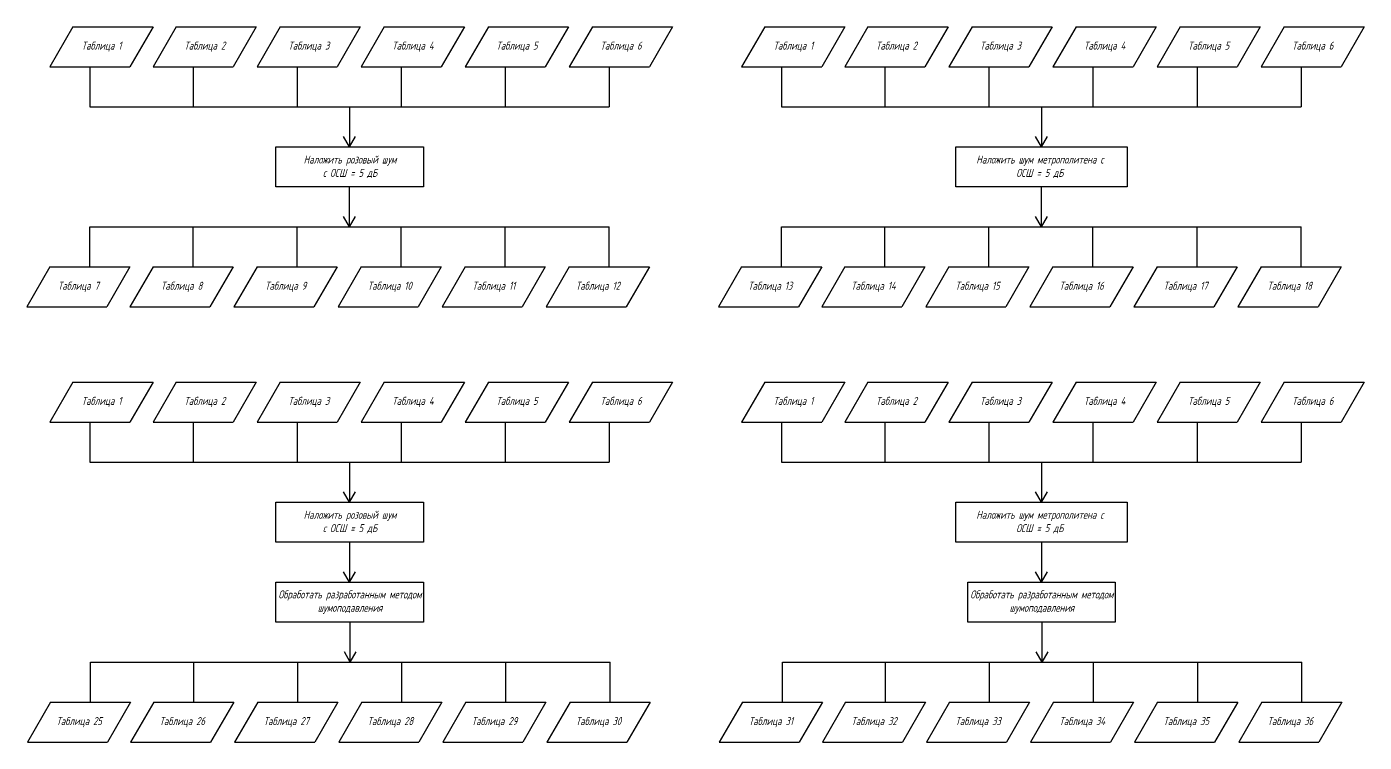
# Model space of a CAD drawing. Extents: x 1752 to 5639, y -294 to 668.
# Drawn here: x 3968 to 5639, y -294 to 600 of the extents above; entities that cross this region are included whole.
import ezdxf

# ---------------------------------------------------------------- set-up
doc = ezdxf.new("R2010")
doc.units = 0
doc.header["$MEASUREMENT"] = 0
doc.layers.get('0').update_dxf_attribs({"linetype": 'CONTINUOUS'})
doc.layers.add('текст', color=7, linetype='CONTINUOUS', lineweight=30)
doc.styles.add('стиль1', font='romans.shx', dxfattribs={"width": 0.75, "oblique": 15, "height": 3.5})

msp = doc.modelspace()

# ---------------------------------------------------------------- linework, layer by layer
for p, q in [((4025.7, 600), (3996.8, 550)), ((4025.7, 600), (4125.7, 600)), ((4125.7, 600), (4096.8, 550)), ((4154.6, 600), (4125.7, 550)), ((4154.6, 600), (4254.6, 600)), ((4254.6, 600), (4225.7, 550)), ((4284.6, 600), (4255.7, 550)), ((4284.6, 600), (4384.6, 600)), ((4384.6, 600), (4355.7, 550)), ((4414.6, 600), (4385.7, 550)), ((4414.6, 600), (4514.6, 600)), ((4514.6, 600), (4485.7, 550)), ((4544.6, 600), (4515.7, 550)), ((4544.6, 600), (4644.6, 600)), ((4644.6, 600), (4615.7, 550)), ((4674.6, 600), (4645.7, 550)), ((4674.6, 600), (4774.6, 600)), ((4774.6, 600), (4745.7, 550)), ((4889.9, 600), (4861, 550)), ((4889.9, 600), (4989.9, 600)), ((4989.9, 600), (4961, 550)), ((5018.8, 600), (4989.9, 550)), ((5018.8, 600), (5118.8, 600)), ((5118.8, 600), (5089.9, 550)), ((5148.8, 600), (5119.9, 550)), ((5148.8, 600), (5248.8, 600)), ((5248.8, 600), (5219.9, 550)), ((5278.8, 600), (5249.9, 550)), ((5278.8, 600), (5378.8, 600)), ((5378.8, 600), (5349.9, 550)), ((5408.8, 600), (5379.9, 550)), ((5408.8, 600), (5508.8, 600)), ((5508.8, 600), (5479.9, 550)), ((5538.8, 600), (5509.9, 550)), ((5538.8, 600), (5638.8, 600)), ((5638.8, 600), (5609.9, 550)), ((3996.8, 550), (4096.8, 550)), ((4046.8, 550), (4046.8, 500)), ((4125.7, 550), (4225.7, 550)), ((4175.7, 550), (4175.7, 500)), ((4255.7, 550), (4355.7, 550)), ((4305.7, 550), (4305.7, 500)), ((4385.7, 550), (4485.7, 550)), ((4435.7, 550), (4435.7, 500)), ((4515.7, 550), (4615.7, 550)), ((4565.7, 550), (4565.7, 500)), ((4645.7, 550), (4745.7, 550)), ((4695.7, 550), (4695.7, 500)), ((4861, 550), (4961, 550)), ((4911, 550), (4911, 500)), ((4989.9, 550), (5089.9, 550)), ((5039.9, 550), (5039.9, 500)), ((5119.9, 550), (5219.9, 550)), ((5169.9, 550), (5169.9, 500)), ((5249.9, 550), (5349.9, 550)), ((5299.9, 550), (5299.9, 500)), ((5379.9, 550), (5479.9, 550)), ((5429.9, 550), (5429.9, 500)), ((5509.9, 550), (5609.9, 550)), ((5559.9, 550), (5559.9, 500)), ((4046.8, 500), (4695.7, 500)), ((4371.3, 500), (4371.3, 450)), ((4911, 500), (5559.9, 500)), ((5235.5, 500), (5235.5, 450)), ((4371.3, 450), (4363.8, 462.9)), ((4371.3, 450), (4378.7, 462.9)), ((5235.5, 450), (5228, 462.9)), ((5235.5, 450), (5242.9, 462.9)), ((4279.2, 450), (4463.4, 450)), ((4279.2, 400), (4279.2, 450)), ((4463.4, 450), (4463.4, 400)), ((5128.5, 450), (5342.5, 450)), ((5128.5, 400), (5128.5, 450)), ((5342.5, 450), (5342.5, 400)), ((4463.4, 400), (4279.2, 400)), ((4371.3, 350), (4371.3, 400)), ((5342.5, 400), (5128.5, 400)), ((5235.5, 350), (5235.5, 400)), ((4371.3, 350), (4363.8, 362.9)), ((4371.3, 350), (4378.7, 362.9)), ((5235.5, 350), (5228, 362.9)), ((5235.5, 350), (5242.9, 362.9)), ((4046.8, 300), (4046.8, 350)), ((4046.8, 350), (4695.7, 350)), ((4175.7, 300), (4175.7, 350)), ((4305.7, 300), (4305.7, 350)), ((4435.7, 300), (4435.7, 350)), ((4565.7, 300), (4565.7, 350)), ((4695.7, 300), (4695.7, 350)), ((4911, 300), (4911, 350)), ((4911, 350), (5559.9, 350)), ((5039.9, 300), (5039.9, 350)), ((5169.9, 300), (5169.9, 350)), ((5299.9, 300), (5299.9, 350)), ((5429.9, 300), (5429.9, 350)), ((5559.9, 300), (5559.9, 350)), ((3996.8, 300), (3968, 250)), ((3996.8, 300), (4096.8, 300)), ((4096.8, 300), (4068, 250)), ((4125.7, 300), (4096.8, 250)), ((4125.7, 300), (4225.7, 300)), ((4225.7, 300), (4196.8, 250)), ((4255.7, 300), (4226.8, 250)), ((4255.7, 300), (4355.7, 300)), ((4355.7, 300), (4326.8, 250)), ((4385.7, 300), (4356.8, 250)), ((4385.7, 300), (4485.7, 300)), ((4485.7, 300), (4456.8, 250)), ((4515.7, 300), (4486.8, 250)), ((4515.7, 300), (4615.7, 300)), ((4615.7, 300), (4586.8, 250)), ((4645.7, 300), (4616.8, 250)), ((4645.7, 300), (4745.7, 300)), ((4745.7, 300), (4716.8, 250)), ((4861, 300), (4832.2, 250)), ((4861, 300), (4961, 300)), ((4961, 300), (4932.2, 250)), ((4989.9, 300), (4961, 250)), ((4989.9, 300), (5089.9, 300)), ((5089.9, 300), (5061, 250)), ((5119.9, 300), (5091, 250)), ((5119.9, 300), (5219.9, 300)), ((5219.9, 300), (5191, 250)), ((5249.9, 300), (5221, 250)), ((5249.9, 300), (5349.9, 300)), ((5349.9, 300), (5321, 250)), ((5379.9, 300), (5351, 250)), ((5379.9, 300), (5479.9, 300)), ((5479.9, 300), (5451, 250)), ((5509.9, 300), (5481, 250)), ((5509.9, 300), (5609.9, 300)), ((5609.9, 300), (5581, 250)), ((3968, 250), (4068, 250)), ((4096.8, 250), (4196.8, 250)), ((4226.8, 250), (4326.8, 250)), ((4356.8, 250), (4456.8, 250)), ((4486.8, 250), (4586.8, 250)), ((4616.8, 250), (4716.8, 250)), ((4832.2, 250), (4932.2, 250)), ((4961, 250), (5061, 250)), ((5091, 250), (5191, 250)), ((5221, 250), (5321, 250)), ((5351, 250), (5451, 250)), ((5481, 250), (5581, 250)), ((4025.7, 156.2), (3996.8, 106.2)), ((4025.7, 156.2), (4125.7, 156.2)), ((4125.7, 156.2), (4096.8, 106.2)), ((4154.6, 156.2), (4125.7, 106.2)), ((4154.6, 156.2), (4254.6, 156.2)), ((4254.6, 156.2), (4225.7, 106.2)), ((4284.6, 156.2), (4255.7, 106.2)), ((4284.6, 156.2), (4384.6, 156.2)), ((4384.6, 156.2), (4355.7, 106.2)), ((4414.6, 156.2), (4385.7, 106.2)), ((4414.6, 156.2), (4514.6, 156.2)), ((4514.6, 156.2), (4485.7, 106.2)), ((4544.6, 156.2), (4515.7, 106.2)), ((4544.6, 156.2), (4644.6, 156.2)), ((4644.6, 156.2), (4615.7, 106.2)), ((4674.6, 156.2), (4645.7, 106.2)), ((4674.6, 156.2), (4774.6, 156.2)), ((4774.6, 156.2), (4745.7, 106.2)), ((4889.9, 156.2), (4861, 106.2)), ((4889.9, 156.2), (4989.9, 156.2)), ((4989.9, 156.2), (4961, 106.2)), ((5018.8, 156.2), (4989.9, 106.2)), ((5018.8, 156.2), (5118.8, 156.2)), ((5118.8, 156.2), (5089.9, 106.2)), ((5148.8, 156.2), (5119.9, 106.2)), ((5148.8, 156.2), (5248.8, 156.2)), ((5248.8, 156.2), (5219.9, 106.2)), ((5278.8, 156.2), (5249.9, 106.2)), ((5278.8, 156.2), (5378.8, 156.2)), ((5378.8, 156.2), (5349.9, 106.2)), ((5408.8, 156.2), (5379.9, 106.2)), ((5408.8, 156.2), (5508.8, 156.2)), ((5508.8, 156.2), (5479.9, 106.2)), ((5538.8, 156.2), (5509.9, 106.2)), ((5538.8, 156.2), (5638.8, 156.2)), ((5638.8, 156.2), (5609.9, 106.2)), ((3996.8, 106.2), (4096.8, 106.2)), ((4046.8, 106.2), (4046.8, 56.2)), ((4125.7, 106.2), (4225.7, 106.2)), ((4175.7, 106.2), (4175.7, 56.2)), ((4255.7, 106.2), (4355.7, 106.2)), ((4305.7, 106.2), (4305.7, 56.2)), ((4385.7, 106.2), (4485.7, 106.2)), ((4435.7, 106.2), (4435.7, 56.2)), ((4515.7, 106.2), (4615.7, 106.2)), ((4565.7, 106.2), (4565.7, 56.2)), ((4645.7, 106.2), (4745.7, 106.2)), ((4695.7, 106.2), (4695.7, 56.2)), ((4861, 106.2), (4961, 106.2)), ((4911, 106.2), (4911, 56.2)), ((4989.9, 106.2), (5089.9, 106.2)), ((5039.9, 106.2), (5039.9, 56.2)), ((5119.9, 106.2), (5219.9, 106.2)), ((5169.9, 106.2), (5169.9, 56.2)), ((5249.9, 106.2), (5349.9, 106.2)), ((5299.9, 106.2), (5299.9, 56.2)), ((5379.9, 106.2), (5479.9, 106.2)), ((5429.9, 106.2), (5429.9, 56.2)), ((5509.9, 106.2), (5609.9, 106.2)), ((5559.9, 106.2), (5559.9, 56.2)), ((4046.8, 56.2), (4695.7, 56.2)), ((4371.3, 56.2), (4371.3, 6.2)), ((4911, 56.2), (5559.9, 56.2)), ((5235.5, 56.2), (5235.5, 6.2)), ((4371.3, 6.2), (4363.8, 19.1)), ((4371.3, 6.2), (4378.7, 19.1)), ((5235.5, 6.2), (5228, 19.1)), ((5235.5, 6.2), (5242.9, 19.1)), ((4279.2, 6.2), (4463.4, 6.2)), ((4279.2, -43.8), (4279.2, 6.2)), ((4463.4, 6.2), (4463.4, -43.8)), ((5128.5, 6.2), (5342.5, 6.2)), ((5128.5, -43.8), (5128.5, 6.2)), ((5342.5, 6.2), (5342.5, -43.8)), ((4463.4, -43.8), (4279.2, -43.8)), ((4371.3, -43.8), (4371.3, -93.8)), ((5342.5, -43.8), (5128.5, -43.8)), ((5235.5, -43.8), (5235.5, -93.8)), ((4371.3, -93.8), (4363.8, -80.9)), ((4371.3, -93.8), (4378.7, -80.9)), ((5235.5, -93.8), (5228, -80.9)), ((5235.5, -93.8), (5242.9, -80.9)), ((4279.2, -93.8), (4463.4, -93.8)), ((4279.2, -143.8), (4279.2, -93.8)), ((4463.4, -93.8), (4463.4, -143.8)), ((5143.4, -93.8), (5327.5, -93.8)), ((5143.4, -143.8), (5143.4, -93.8)), ((5327.5, -93.8), (5327.5, -143.8)), ((4463.4, -143.8), (4279.2, -143.8)), ((4372.1, -193.8), (4372.1, -143.8)), ((5327.5, -143.8), (5143.4, -143.8)), ((5236.3, -193.8), (5236.3, -143.8)), ((4372.1, -193.8), (4364.7, -180.9)), ((4372.1, -193.8), (4379.6, -180.9)), ((5236.3, -193.8), (5228.8, -180.9)), ((5236.3, -193.8), (5243.8, -180.9)), ((4047.7, -243.8), (4047.7, -193.8)), ((4047.7, -193.8), (4696.6, -193.8)), ((4176.6, -243.8), (4176.6, -193.8)), ((4306.6, -243.8), (4306.6, -193.8)), ((4436.6, -243.8), (4436.6, -193.8)), ((4566.6, -243.8), (4566.6, -193.8)), ((4696.6, -243.8), (4696.6, -193.8)), ((4911.9, -243.8), (4911.9, -193.8)), ((4911.9, -193.8), (5560.7, -193.8)), ((5040.7, -243.8), (5040.7, -193.8)), ((5170.7, -243.8), (5170.7, -193.8)), ((5300.7, -243.8), (5300.7, -193.8)), ((5430.7, -243.8), (5430.7, -193.8)), ((5560.7, -243.8), (5560.7, -193.8)), ((3997.7, -243.8), (3968.8, -293.8)), ((3997.7, -243.8), (4097.7, -243.8)), ((4097.7, -243.8), (4068.8, -293.8)), ((4126.6, -243.8), (4097.7, -293.8)), ((4126.6, -243.8), (4226.6, -243.8)), ((4226.6, -243.8), (4197.7, -293.8)), ((4256.6, -243.8), (4227.7, -293.8)), ((4256.6, -243.8), (4356.6, -243.8)), ((4356.6, -243.8), (4327.7, -293.8)), ((4386.6, -243.8), (4357.7, -293.8)), ((4386.6, -243.8), (4486.6, -243.8)), ((4486.6, -243.8), (4457.7, -293.8)), ((4516.6, -243.8), (4487.7, -293.8)), ((4516.6, -243.8), (4616.6, -243.8)), ((4616.6, -243.8), (4587.7, -293.8)), ((4646.6, -243.8), (4617.7, -293.8)), ((4646.6, -243.8), (4746.6, -243.8)), ((4746.6, -243.8), (4717.7, -293.8)), ((4861.9, -243.8), (4833, -293.8)), ((4861.9, -243.8), (4961.9, -243.8)), ((4961.9, -243.8), (4933, -293.8)), ((4990.7, -243.8), (4961.9, -293.8)), ((4990.7, -243.8), (5090.7, -243.8)), ((5090.7, -243.8), (5061.9, -293.8)), ((5120.7, -243.8), (5091.9, -293.8)), ((5120.7, -243.8), (5220.7, -243.8)), ((5220.7, -243.8), (5191.9, -293.8)), ((5250.7, -243.8), (5221.9, -293.8)), ((5250.7, -243.8), (5350.7, -243.8)), ((5350.7, -243.8), (5321.9, -293.8)), ((5380.7, -243.8), (5351.9, -293.8)), ((5380.7, -243.8), (5480.7, -243.8)), ((5480.7, -243.8), (5451.9, -293.8)), ((5510.7, -243.8), (5481.9, -293.8)), ((5510.7, -243.8), (5610.7, -243.8)), ((5610.7, -243.8), (5581.9, -293.8)), ((3968.8, -293.8), (4068.8, -293.8)), ((4097.7, -293.8), (4197.7, -293.8)), ((4227.7, -293.8), (4327.7, -293.8)), ((4357.7, -293.8), (4457.7, -293.8)), ((4487.7, -293.8), (4587.7, -293.8)), ((4617.7, -293.8), (4717.7, -293.8)), ((4833, -293.8), (4933, -293.8)), ((4961.9, -293.8), (5061.9, -293.8)), ((5091.9, -293.8), (5191.9, -293.8)), ((5221.9, -293.8), (5321.9, -293.8)), ((5351.9, -293.8), (5451.9, -293.8)), ((5481.9, -293.8), (5581.9, -293.8))]:
    msp.add_line(p, q)

# ---------------------------------------------------------------- texts
at = {"layer": 'текст', "char_height": 10, "attachment_point": 5, "style": 'стиль1'}
for s, width, insert in [('\\A1;\\pxqc;Таблица 1', 70.557, (4061.4, 575.1)), ('\\A1;\\pxqc;Таблица 2', 70.557, (4190.3, 575.1)), ('\\A1;\\pxqc;Таблица 3', 70.557, (4320.3, 575.1)), ('\\A1;\\pxqc;Таблица 4', 70.557, (4450.3, 575.1)), ('\\A1;\\pxqc;Таблица 5', 70.557, (4580.3, 575.1)), ('\\A1;\\pxqc;Таблица 6', 70.557, (4710.3, 575.1)), ('\\A1;\\pxqc;Таблица 1', 70.557, (4925.6, 575.1)), ('\\A1;\\pxqc;Таблица 2', 70.557, (5054.4, 575.1)), ('\\A1;\\pxqc;Таблица 3', 70.557, (5184.4, 575.1)), ('\\A1;\\pxqc;Таблица 4', 70.557, (5314.4, 575.1)), ('\\A1;\\pxqc;Таблица 5', 70.557, (5444.4, 575.1)), ('\\A1;\\pxqc;Таблица 6', 70.557, (5574.4, 575.1)), ('\\A1;\\pxqc;Наложить розовый шум\\Pс ОСШ = 5 дБ', 198.446, (4371.8, 425)), ('\\A1;\\pxqc;Наложить шум метрополитена с ОСШ = 5 дБ', 198.446, (5233.5, 425)), ('\\A1;\\pxqc;Таблица 7', 70.557, (4032.5, 275.1)), ('\\A1;\\pxqc;Таблица 8', 70.557, (4161.4, 275.1)), ('\\A1;\\pxqc;Таблица 9', 70.557, (4291.4, 275.1)), ('\\A1;\\pxqc;Таблица 10', 70.557, (4421.4, 275.1)), ('\\A1;\\pxqc;Таблица 11', 70.557, (4551.4, 275.1)), ('\\A1;\\pxqc;Таблица 12', 70.557, (4681.4, 275.1)), ('\\A1;\\pxqc;Таблица 13', 70.557, (4896.7, 275.1)), ('\\A1;\\pxqc;Таблица 14', 70.557, (5025.6, 275.1)), ('\\A1;\\pxqc;Таблица 15', 70.557, (5155.6, 275.1)), ('\\A1;\\pxqc;Таблица 16', 70.557, (5285.6, 275.1)), ('\\A1;\\pxqc;Таблица 17', 70.557, (5415.6, 275.1)), ('\\A1;\\pxqc;Таблица 18', 70.557, (5545.6, 275.1)), ('\\A1;\\pxqc;Таблица 1', 70.557, (4061.4, 131.3)), ('\\A1;\\pxqc;Таблица 2', 70.557, (4190.3, 131.3)), ('\\A1;\\pxqc;Таблица 3', 70.557, (4320.3, 131.3)), ('\\A1;\\pxqc;Таблица 4', 70.557, (4450.3, 131.3)), ('\\A1;\\pxqc;Таблица 5', 70.557, (4580.3, 131.3)), ('\\A1;\\pxqc;Таблица 6', 70.557, (4710.3, 131.3)), ('\\A1;\\pxqc;Таблица 1', 70.557, (4925.6, 131.3)), ('\\A1;\\pxqc;Таблица 2', 70.557, (5054.4, 131.3)), ('\\A1;\\pxqc;Таблица 3', 70.557, (5184.4, 131.3)), ('\\A1;\\pxqc;Таблица 4', 70.557, (5314.4, 131.3)), ('\\A1;\\pxqc;Таблица 5', 70.557, (5444.4, 131.3)), ('\\A1;\\pxqc;Таблица 6', 70.557, (5574.4, 131.3)), ('\\A1;\\pxqc;Наложить розовый шум\\Pс ОСШ = 5 дБ', 198.446, (4371.8, -18.8)), ('\\A1;\\pxqc;Наложить шум метрополитена с ОСШ = 5 дБ', 198.446, (5233.5, -18.8)), ('\\A1;\\pxqc;Обработать разработанным методом шумоподавления', 198.446, (4371.8, -118.8)), ('\\A1;\\pxqc;Обработать разработанным методом шумоподавления', 198.446, (5236, -118.8)), ('\\A1;\\pxqc;Таблица 25', 70.557, (4033.4, -268.7)), ('\\A1;\\pxqc;Таблица 26', 70.557, (4162.2, -268.7)), ('\\A1;\\pxqc;Таблица 27', 70.557, (4292.2, -268.7)), ('\\A1;\\pxqc;Таблица 28', 70.557, (4422.2, -268.7)), ('\\A1;\\pxqc;Таблица 29', 70.557, (4552.2, -268.7)), ('\\A1;\\pxqc;Таблица 30', 70.557, (4682.2, -268.7)), ('\\A1;\\pxqc;Таблица 31', 70.557, (4897.6, -268.7)), ('\\A1;\\pxqc;Таблица 32', 70.557, (5026.4, -268.7)), ('\\A1;\\pxqc;Таблица 33', 70.557, (5156.4, -268.7)), ('\\A1;\\pxqc;Таблица 34', 70.557, (5286.4, -268.7)), ('\\A1;\\pxqc;Таблица 35', 70.557, (5416.4, -268.7)), ('\\A1;\\pxqc;Таблица 36', 70.557, (5546.4, -268.7))]:
    msp.add_mtext_dynamic_manual_height_columns(s, width=width, gutter_width=9.89, heights=[43.5], dxfattribs=dict(at, insert=insert))

doc.saveas('drawing.dxf')
